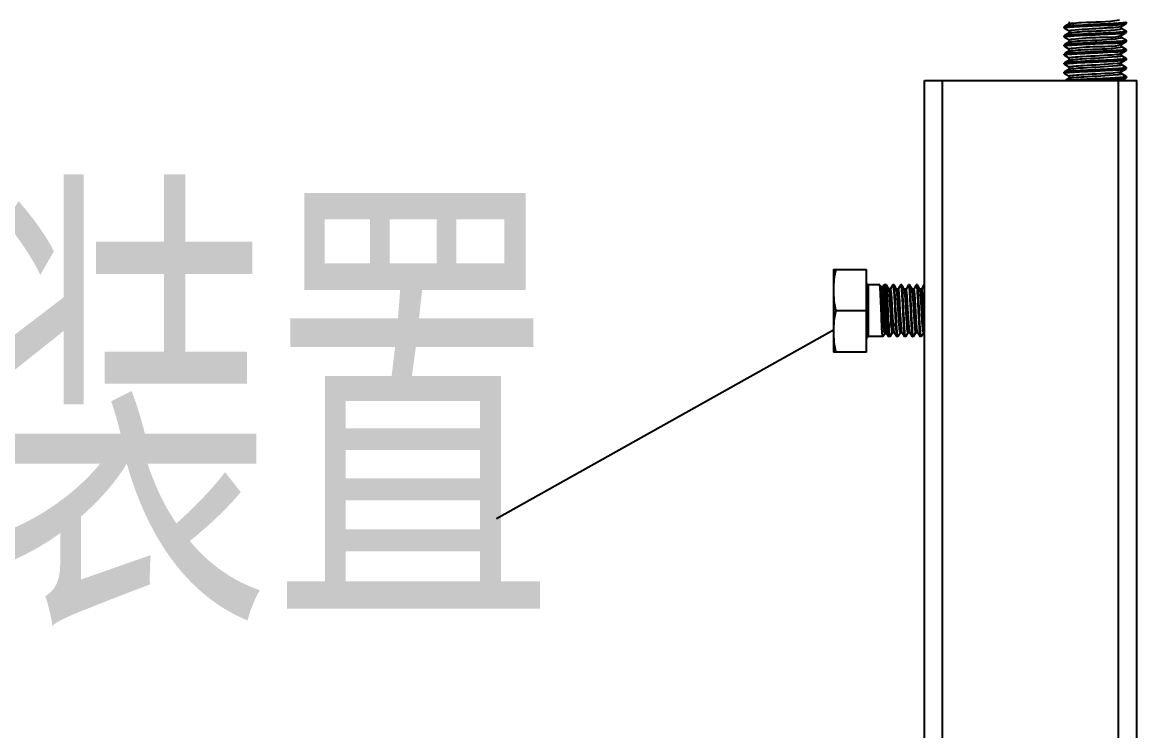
# Model space of a CAD drawing. Extents: x 1247970 to 1725648, y 860327 to 1277876.
# Drawn here: x 1321466 to 1322561, y 1202305 to 1203001 of the extents above; entities that cross this region are included whole.
import ezdxf

# ---------------------------------------------------------------- set-up
doc = ezdxf.new("R2010")
doc.units = 0
doc.header["$LTSCALE"] = 1000
doc.header["$MEASUREMENT"] = 0
doc.layers.get('0').update_dxf_attribs({"color": 254})
for name, color, linetype in [('ANNO-CTXT', 2, 'Continuous'), ('PUB_DIM', 254, 'Continuous'), ('TK', 4, 'Continuous')]:
    doc.layers.add(name, color=color, linetype=linetype)
doc.styles.add('HZ', font='tssdeng.shx', dxfattribs={"width": 0.7, "bigfont": 'hztxt.shx'})
doc.styles.get("Standard").update_dxf_attribs({"font": 'gbenor.shx', "bigfont": 'gbcbig.shx'})
doc.dimstyles.get("Standard").update_dxf_attribs({"dimtxt": 0.18, "dimasz": 0.18, "dimexe": 0.18, "dimexo": 0.0625, "dimgap": 0.09, "dimtad": 0, "dimtih": 1, "dimtoh": 1, "dimdec": 4, "dimzin": 0, "dimdsep": 46, "dimtxsty": 'Standard', "dimcen": 0.09, "dimadec": 0, "dimazin": 0, "dimtfac": 1, "dimtdec": 4, "dimtofl": 0, "dimtmove": 0, "dimatfit": 3, "dimfxl": 0, "dimtolj": 1, "dimtzin": 0, "dimarcsym": 0})

# ---------------------------------------------------------------- blocks, each defined once
blk = doc.blocks.new('A$C7BF01818')
at = {"linetype": 'Continuous'}
for p, q in [((1831.1, 9512.4), (1831.1, 9510.2)), ((1887.4, 9510.7), (1887.4, 9511.8)), ((1826.4, 9507.5), (1826.3, 9507.4)), ((1826.3, 9506.3), (1826.3, 9507.4)), ((1826.4, 9506.1), (1826.3, 9506.3)), ((1826.4, 9506.1), (1831.2, 9503.4)), ((1831.2, 9510.3), (1827.3, 9508)), ((1831.2, 9501.4), (1827.3, 9499.1)), ((1831.1, 9503.5), (1831.1, 9501.2)), ((1882.2, 9507.7), (1882.4, 9507.8)), ((1882.4, 9507.8), (1886.3, 9510.1)), ((1887.3, 9503), (1882.4, 9505.8)), ((1882.4, 9498.9), (1886.3, 9501.1)), ((1882.5, 9505.7), (1882.5, 9507.9)), ((1887, 9501.6), (1887.3, 9501.7)), ((1887.3, 9510.6), (1887.4, 9510.7)), ((1887.3, 9503), (1887.4, 9502.9)), ((1887.3, 9501.7), (1887.4, 9501.8)), ((1887.4, 9501.8), (1887.4, 9502.9)), ((1826.4, 9498.6), (1826.3, 9498.5)), ((1826.3, 9497.3), (1826.3, 9498.5)), ((1826.4, 9497.2), (1826.3, 9497.3)), ((1826.4, 9489.7), (1826.3, 9489.5)), ((1826.3, 9488.4), (1826.3, 9489.5)), ((1826.4, 9497.2), (1831.2, 9494.4)), ((1831.2, 9492.5), (1827.3, 9490.2)), ((1831.1, 9494.6), (1831.1, 9492.3)), ((1882.1, 9498.8), (1882.4, 9498.9)), ((1887.3, 9494.1), (1882.4, 9496.9)), ((1882.4, 9490), (1886.3, 9492.2)), ((1882.5, 9496.8), (1882.5, 9499)), ((1882.5, 9487.9), (1882.5, 9490.1)), ((1887.3, 9494.1), (1887.4, 9494)), ((1887.3, 9492.8), (1887.4, 9492.9)), ((1887.4, 9492.9), (1887.4, 9494)), ((1826.4, 9488.3), (1826.3, 9488.4)), ((1826.4, 9480.8), (1826.3, 9480.6)), ((1826.3, 9479.5), (1826.3, 9480.6)), ((1826.4, 9479.4), (1826.3, 9479.5)), ((1826.4, 9488.3), (1831.2, 9485.5)), ((1826.4, 9479.4), (1831.2, 9476.6)), ((1831.2, 9483.6), (1827.3, 9481.3)), ((1831.1, 9485.7), (1831.1, 9483.4)), ((1887.3, 9485.2), (1882.4, 9488)), ((1882.4, 9481.1), (1886.3, 9483.3)), ((1887.3, 9476.3), (1882.4, 9479.1)), ((1882.5, 9479), (1882.5, 9481.2)), ((1887, 9483.7), (1887.3, 9483.9)), ((1887.3, 9485.2), (1887.4, 9485.1)), ((1887.3, 9483.9), (1887.4, 9484)), ((1887.4, 9484), (1887.4, 9485.1)), ((1826.4, 9471.8), (1826.3, 9471.7)), ((1826.3, 9470.6), (1826.3, 9471.7)), ((1826.4, 9470.5), (1826.3, 9470.6)), ((1826.4, 9470.5), (1831.2, 9467.7)), ((1831.2, 9474.7), (1827.3, 9472.3)), ((1831.1, 9476.8), (1831.1, 9474.5)), ((1831.1, 9467.9), (1831.1, 9465.6)), ((1882.4, 9472.2), (1886.3, 9474.4)), ((1887.3, 9467.4), (1882.4, 9470.2)), ((1882.5, 9470.1), (1882.5, 9472.3)), ((1887.3, 9476.3), (1887.4, 9476.2)), ((1887.3, 9475), (1887.4, 9475)), ((1887.3, 9467.4), (1887.4, 9467.3)), ((1887.4, 9475.1), (1887.4, 9476.2)), ((1887.4, 9475), (1887.4, 9475.1)), ((1887.4, 9466.2), (1887.4, 9467.3)), ((1826.4, 9462.9), (1826.3, 9462.8)), ((1826.3, 9461.7), (1826.3, 9462.8)), ((1826.4, 9461.6), (1826.3, 9461.7)), ((1826.4, 9461.6), (1831.2, 9458.8)), ((1831.2, 9465.7), (1827.3, 9463.4)), ((1831.2, 9456.8), (1827.5, 9454.6)), ((1831.1, 9458.9), (1831.1, 9456.7)), ((1882.2, 9463.2), (1882.4, 9463.3)), ((1882.4, 9463.3), (1886.3, 9465.5)), ((1887.3, 9458.5), (1882.4, 9461.3)), ((1882.4, 9454.4), (1886.3, 9456.6)), ((1882.5, 9461.2), (1882.5, 9463.4)), ((1887.3, 9466.1), (1887.4, 9466.2)), ((1887.3, 9458.5), (1887.4, 9458.4)), ((1887.3, 9457.1), (1887.4, 9457.3)), ((1887.4, 9457.3), (1887.4, 9458.4)), ((1688.9, 7660.4), (1688.9, 9454.6)), ((1688.9, 9454.6), (1897.6, 9454.6)), ((1706.7, 7660.4), (1706.7, 9454.6)), ((1879.7, 7660.4), (1879.7, 9454.6)), ((1897.6, 7660.4), (1897.6, 9454.6)), ((1599.3, 9268.8), (1599.3, 9187.4)), ((1599.3, 9268.8), (1631.8, 9268.8)), ((1631.8, 9187.4), (1631.8, 9268.8)), ((1633.9, 9202.7), (1633.9, 9253.6)), ((1644.9, 9253.6), (1633.9, 9253.6)), ((1644.9, 9253.5), (1644.9, 9253.6)), ((1646, 9251.7), (1644.9, 9253.5)), ((1647.9, 9251.7), (1646, 9251.7)), ((1646.1, 9251.6), (1646, 9251.7)), ((1648.9, 9253.4), (1647.8, 9251.7)), ((1647.8, 9251.7), (1647.8, 9251.7)), ((1648.9, 9253.4), (1649, 9253.6)), ((1651.3, 9253.6), (1649, 9253.6)), ((1651.4, 9253.5), (1651.3, 9253.6)), ((1653.8, 9249.5), (1651.4, 9253.5)), ((1655.5, 9249.6), (1653.7, 9249.6)), ((1657.7, 9253.5), (1655.5, 9249.6)), ((1657.7, 9253.5), (1657.8, 9253.6)), ((1658.9, 9253.6), (1657.8, 9253.6)), ((1659, 9253.5), (1658.9, 9253.6)), ((1661.4, 9249.4), (1659, 9253.5)), ((1663.2, 9249.5), (1661.3, 9249.5)), ((1661.5, 9249.2), (1661.4, 9249.4)), ((1665.5, 9253.5), (1663.1, 9249.5)), ((1665.5, 9253.5), (1665.6, 9253.6)), ((1666.5, 9253.6), (1665.6, 9253.6)), ((1666.6, 9253.5), (1666.5, 9253.6)), ((1669, 9249.4), (1666.6, 9253.5)), ((1670.8, 9249.5), (1669, 9249.5)), ((1673.1, 9253.5), (1670.8, 9249.5)), ((1673.1, 9253.5), (1673.2, 9253.6)), ((1674.2, 9253.6), (1673.2, 9253.6)), ((1674.3, 9253.5), (1674.2, 9253.6)), ((1676.7, 9249.4), (1674.3, 9253.5)), ((1678.5, 9249.5), (1676.6, 9249.5)), ((1680.7, 9253.5), (1678.4, 9249.5)), ((1680.7, 9253.5), (1680.8, 9253.6)), ((1681.8, 9253.6), (1680.8, 9253.6)), ((1681.9, 9253.5), (1681.8, 9253.6)), ((1684.3, 9249.4), (1681.9, 9253.5)), ((1686.1, 9249.5), (1684.2, 9249.5)), ((1688.4, 9253.5), (1686, 9249.5)), ((1688.4, 9253.5), (1688.5, 9253.6)), ((1631.8, 9228.1), (1601.6, 9228.1)), ((1683.8, 9226.7), (1683.7, 9228.1)), ((1656.3, 9215.2), (1654, 9212.7)), ((1658.3, 9215.2), (1656.3, 9215.2)), ((1660.6, 9212.7), (1658.3, 9215.2)), ((1648, 9202.7), (1649.9, 9205.9)), ((1649.8, 9205.9), (1651.7, 9205.9)), ((1651.6, 9206), (1651.5, 9206.2)), ((1651.6, 9206), (1653.5, 9202.8)), ((1655.2, 9202.8), (1657.5, 9206.8)), ((1657.5, 9206.8), (1659.3, 9206.8)), ((1659.2, 9206.9), (1661.6, 9202.8)), ((1662.8, 9202.8), (1665.2, 9206.8)), ((1665.1, 9206.8), (1666.9, 9206.8)), ((1666.9, 9206.9), (1669.3, 9202.8)), ((1670.4, 9202.8), (1672.8, 9206.8)), ((1672.7, 9206.8), (1674.6, 9206.8)), ((1674.5, 9206.9), (1676.9, 9202.8)), ((1678.1, 9202.8), (1680.4, 9206.8)), ((1680.4, 9206.8), (1682.2, 9206.8)), ((1682.2, 9206.9), (1684.6, 9202.8)), ((1685.7, 9202.8), (1688.1, 9206.8)), ((1688, 9206.8), (1688.9, 9206.8)), ((1647.9, 9202.7), (1633.9, 9202.7)), ((1648, 9202.7), (1647.9, 9202.7)), ((1653.5, 9202.8), (1653.6, 9202.7)), ((1655.1, 9202.7), (1653.6, 9202.7)), ((1655.2, 9202.8), (1655.1, 9202.7)), ((1662.7, 9202.7), (1661.7, 9202.7)), ((1662.8, 9202.8), (1662.7, 9202.7)), ((1669.3, 9202.8), (1669.4, 9202.7)), ((1670.3, 9202.7), (1669.4, 9202.7)), ((1670.4, 9202.8), (1670.3, 9202.7)), ((1676.9, 9202.8), (1677, 9202.7)), ((1678, 9202.7), (1677, 9202.7)), ((1678.1, 9202.8), (1678, 9202.7)), ((1684.6, 9202.8), (1684.7, 9202.7)), ((1685.6, 9202.7), (1684.7, 9202.7)), ((1685.7, 9202.8), (1685.6, 9202.7)), ((1631.8, 9187.4), (1599.3, 9187.4))]:
    blk.add_line(p, q, dxfattribs=at)
for centre, radius, start, end in [((1872.2, 9631.1), 120.5, 274.8257, 275.0811), ((1873.8, 9613.8), 103.2, 275.0829, 275.2788), ((1839.8, 9405.2), 102.3, 95.0864, 95.3023), ((1841.4, 9387.3), 120.2, 94.8294, 95.0851), ((1871.9, 9625.5), 123.9, 274.7946, 275.0221), ((1839.9, 9396.1), 102.4, 95.0857, 95.2983), ((1839.8, 9387.7), 102, 95.0879, 95.3108), ((1841.4, 9378.3), 120.3, 94.829, 95.0843), ((1841.4, 9369.6), 120.1, 94.8303, 95.0867), ((1872.3, 9612.7), 119.9, 274.832, 275.089), ((1873.9, 9594.5), 101.6, 275.0902, 275.3176), ((1839.9, 9378.1), 102.7, 95.0847, 95.2924), ((1841.4, 9360.5), 120.3, 94.8283, 95.0832), ((1872.2, 9604.9), 121.1, 274.8209, 275.0709), ((1840, 9368.2), 103.6, 95.0802, 95.267), ((1841.5, 9351.3), 120.6, 94.8253, 95.0783), ((1872.3, 9594.2), 119.2, 274.838, 275.104), ((1874.2, 9573.6), 98.6, 275.1035, 275.4036), ((1841.5, 9341.8), 121.1, 94.8201, 95.0695), ((1872.2, 9577.5), 120.4, 274.8345, 275.0724), ((1633.9, 9255.6), 2.04, 180, 270), ((1633.9, 9200.6), 2.04, 90, 180)]:
    blk.add_arc(centre, radius, start, end, dxfattribs=at)
for points, knots in [([(1833.4, 9510.8), (1836.7, 9511.2), (1852.5, 9512.3), (1868.4, 9512.2), (1880.8, 9514.1)], [0, 0, 0, 0, 0.206727, 1, 1, 1, 1]), ([(1882.4, 9511), (1880.7, 9510.9), (1872.2, 9510.3), (1863.7, 9509.9), (1856.8, 9509.6)], [0, 0, 0, 0, 0.191492, 1, 1, 1, 1]), ([(1886.9, 9511.6), (1886.4, 9511.4), (1885.2, 9511.3), (1884, 9511.1), (1883.2, 9511.1)], [0, 0, 0, 0, 0.385373, 1, 1, 1, 1]), ([(1887.4, 9511.8), (1887.4, 9511.8), (1887.2, 9511.6), (1887, 9511.6), (1886.9, 9511.6)], [0, 0, 0, 0, 0.311644, 1, 1, 1, 1]), ([(1826.3, 9506.3), (1826.3, 9506.3), (1826.5, 9506.4), (1826.6, 9506.5), (1826.8, 9506.5)], [0, 0, 0, 0, 0.314679, 1, 1, 1, 1]), ([(1826.8, 9507.6), (1826.7, 9507.6), (1826.6, 9507.6), (1826.4, 9507.5), (1826.4, 9507.5)], [0, 0, 0, 0, 0.581722, 1, 1, 1, 1]), ([(1856.8, 9509.6), (1850.3, 9509.3), (1840.3, 9508.5), (1830.1, 9508.5), (1826.8, 9507.6)], [0, 0, 0, 0, 0.651799, 1, 1, 1, 1]), ([(1826.8, 9506.5), (1827.2, 9506.6), (1828.4, 9506.8), (1829.6, 9506.9), (1830.4, 9507)], [0, 0, 0, 0, 0.382697, 1, 1, 1, 1]), ([(1856.8, 9500.7), (1850.3, 9500.4), (1840.3, 9499.6), (1830.1, 9499.6), (1826.8, 9498.7)], [0, 0, 0, 0, 0.651831, 1, 1, 1, 1]), ([(1831.1, 9503.5), (1831.1, 9503.5), (1831.1, 9503.5), (1831.2, 9503.6), (1831.2, 9503.6)], [0, 0, 0, 0, 0.432281, 1, 1, 1, 1]), ([(1831.2, 9510.3), (1831.5, 9510.4), (1832.2, 9510.6), (1833, 9510.7), (1833.4, 9510.8)], [0, 0, 0, 0, 0.35267, 1, 1, 1, 1]), ([(1831.2, 9503.6), (1831.4, 9503.8), (1832.4, 9503.9), (1833.2, 9504.1), (1833.8, 9504.1)], [0, 0, 0, 0, 0.328815, 1, 1, 1, 1]), ([(1831.2, 9501.4), (1831.5, 9501.5), (1832.4, 9501.7), (1833.2, 9501.8), (1833.8, 9501.9)], [0, 0, 0, 0, 0.347063, 1, 1, 1, 1]), ([(1831.3, 9507.1), (1832.9, 9507.2), (1841.4, 9507.8), (1850, 9508.2), (1856.8, 9508.5)], [0, 0, 0, 0, 0.19146, 1, 1, 1, 1]), ([(1833.8, 9504.1), (1842.7, 9505.2), (1856.5, 9505.4), (1872.5, 9506.9), (1879.8, 9506.9), (1882.2, 9507.7)], [0, 0, 0, 0, 0.553191, 0.847166, 1, 1, 1, 1]), ([(1833.8, 9501.9), (1837.2, 9502.3), (1852.9, 9503.4), (1868.9, 9503.2), (1881.1, 9505.2)], [0, 0, 0, 0, 0.214922, 1, 1, 1, 1]), ([(1856.8, 9508.5), (1860.2, 9508.6), (1870.1, 9509.2), (1880.2, 9509), (1886.6, 9510.4)], [0, 0, 0, 0, 0.338588, 1, 1, 1, 1]), ([(1882.3, 9502.1), (1880.7, 9501.9), (1872.2, 9501.4), (1863.7, 9501), (1856.8, 9500.7)], [0, 0, 0, 0, 0.192087, 1, 1, 1, 1]), ([(1856.8, 9499.6), (1863.4, 9499.9), (1873.4, 9500.7), (1883.6, 9500.6), (1887, 9501.6)], [0, 0, 0, 0, 0.65395, 1, 1, 1, 1]), ([(1881.1, 9505.2), (1881.5, 9505.3), (1881.9, 9505.4), (1882.5, 9505.6), (1882.5, 9505.7)], [0, 0, 0, 0, 0.717601, 1, 1, 1, 1]), ([(1886.6, 9502.6), (1886.1, 9502.5), (1884.8, 9502.3), (1883.5, 9502.2), (1882.8, 9502.1)], [0, 0, 0, 0, 0.400531, 1, 1, 1, 1]), ([(1886.6, 9510.4), (1886.8, 9510.4), (1887, 9510.5), (1887.2, 9510.5), (1887.3, 9510.6)], [0, 0, 0, 0, 0.605943, 1, 1, 1, 1]), ([(1887.4, 9502.9), (1887.4, 9502.8), (1887, 9502.7), (1886.8, 9502.6), (1886.6, 9502.6)], [0, 0, 0, 0, 0.2958, 1, 1, 1, 1]), ([(1826.3, 9497.3), (1826.3, 9497.4), (1826.5, 9497.5), (1826.6, 9497.6), (1826.8, 9497.6)], [0, 0, 0, 0, 0.314603, 1, 1, 1, 1]), ([(1826.8, 9498.7), (1826.7, 9498.7), (1826.6, 9498.6), (1826.4, 9498.6), (1826.4, 9498.6)], [0, 0, 0, 0, 0.581634, 1, 1, 1, 1]), ([(1826.8, 9489.8), (1826.7, 9489.8), (1826.6, 9489.7), (1826.4, 9489.7), (1826.4, 9489.7)], [0, 0, 0, 0, 0.581886, 1, 1, 1, 1]), ([(1826.8, 9497.6), (1827.2, 9497.7), (1828.4, 9497.9), (1829.6, 9498), (1830.4, 9498.1)], [0, 0, 0, 0, 0.38284, 1, 1, 1, 1]), ([(1856.8, 9491.8), (1850.3, 9491.5), (1840.3, 9490.7), (1830.1, 9490.7), (1826.8, 9489.8)], [0, 0, 0, 0, 0.651714, 1, 1, 1, 1]), ([(1826.8, 9488.7), (1827.2, 9488.8), (1828.4, 9489), (1829.6, 9489.1), (1830.4, 9489.2)], [0, 0, 0, 0, 0.382512, 1, 1, 1, 1]), ([(1831.1, 9494.6), (1831.1, 9494.6), (1831.2, 9494.7), (1831.2, 9494.7), (1831.3, 9494.7)], [0, 0, 0, 0, 0.389869, 1, 1, 1, 1]), ([(1831.2, 9492.5), (1831.5, 9492.6), (1832.6, 9492.8), (1833.5, 9493), (1834.2, 9493)], [0, 0, 0, 0, 0.342116, 1, 1, 1, 1]), ([(1831.3, 9498.2), (1832.9, 9498.3), (1841.4, 9498.9), (1850, 9499.3), (1856.8, 9499.6)], [0, 0, 0, 0, 0.19147, 1, 1, 1, 1]), ([(1831.3, 9494.7), (1831.6, 9494.9), (1832.6, 9495.1), (1833.6, 9495.2), (1834.2, 9495.3)], [0, 0, 0, 0, 0.347604, 1, 1, 1, 1]), ([(1831.3, 9489.3), (1832.9, 9489.4), (1841.4, 9490), (1850, 9490.3), (1856.8, 9490.7)], [0, 0, 0, 0, 0.191442, 1, 1, 1, 1]), ([(1834.2, 9495.3), (1843, 9496.3), (1858.9, 9497.5), (1875.3, 9496.7), (1882.1, 9498.8)], [0, 0, 0, 0, 0.555686, 1, 1, 1, 1]), ([(1834.2, 9493), (1837.7, 9493.4), (1853.4, 9494.6), (1869.3, 9494.1), (1881.4, 9496.4)], [0, 0, 0, 0, 0.223152, 1, 1, 1, 1]), ([(1834.6, 9486.4), (1843.4, 9487.4), (1859.1, 9488.5), (1875.3, 9487.9), (1882, 9489.8)], [0, 0, 0, 0, 0.557186, 1, 1, 1, 1]), ([(1882.4, 9493.2), (1880.8, 9493), (1872.2, 9492.5), (1863.7, 9492.1), (1856.8, 9491.8)], [0, 0, 0, 0, 0.191414, 1, 1, 1, 1]), ([(1856.8, 9490.7), (1860.3, 9490.8), (1870.3, 9491.5), (1880.5, 9491), (1886.8, 9492.6)], [0, 0, 0, 0, 0.344624, 1, 1, 1, 1]), ([(1881.4, 9496.4), (1881.7, 9496.4), (1882, 9496.5), (1882.5, 9496.7), (1882.5, 9496.8)], [0, 0, 0, 0, 0.711867, 1, 1, 1, 1]), ([(1882, 9489.8), (1882.1, 9489.9), (1882.2, 9489.9), (1882.4, 9490), (1882.4, 9490)], [0, 0, 0, 0, 0.574903, 1, 1, 1, 1]), ([(1887, 9493.8), (1886.5, 9493.6), (1885.3, 9493.5), (1884.1, 9493.3), (1883.3, 9493.3)], [0, 0, 0, 0, 0.378933, 1, 1, 1, 1]), ([(1886.8, 9492.6), (1886.9, 9492.6), (1887.1, 9492.7), (1887.2, 9492.7), (1887.3, 9492.8)], [0, 0, 0, 0, 0.58803, 1, 1, 1, 1]), ([(1887.4, 9494), (1887.4, 9493.9), (1887.2, 9493.8), (1887.1, 9493.8), (1887, 9493.8)], [0, 0, 0, 0, 0.31799, 1, 1, 1, 1]), ([(1826.3, 9488.4), (1826.3, 9488.5), (1826.5, 9488.6), (1826.6, 9488.7), (1826.8, 9488.7)], [0, 0, 0, 0, 0.315029, 1, 1, 1, 1]), ([(1826.3, 9479.5), (1826.3, 9479.6), (1826.5, 9479.7), (1826.6, 9479.7), (1826.8, 9479.8)], [0, 0, 0, 0, 0.314135, 1, 1, 1, 1]), ([(1826.8, 9480.9), (1826.7, 9480.9), (1826.6, 9480.8), (1826.4, 9480.8), (1826.4, 9480.8)], [0, 0, 0, 0, 0.581235, 1, 1, 1, 1]), ([(1856.8, 9482.9), (1850.3, 9482.6), (1840.3, 9481.8), (1830.1, 9481.8), (1826.8, 9480.9)], [0, 0, 0, 0, 0.652012, 1, 1, 1, 1]), ([(1826.8, 9479.8), (1827.2, 9479.9), (1828.4, 9480.1), (1829.7, 9480.2), (1830.4, 9480.3)], [0, 0, 0, 0, 0.383098, 1, 1, 1, 1]), ([(1831.1, 9485.7), (1831.1, 9486), (1832.9, 9486.1), (1833.8, 9486.3), (1834.6, 9486.4)], [0, 0, 0, 0, 0.268169, 1, 1, 1, 1]), ([(1831.2, 9483.6), (1831.6, 9483.8), (1832.8, 9483.9), (1833.9, 9484.1), (1834.6, 9484.2)], [0, 0, 0, 0, 0.337737, 1, 1, 1, 1]), ([(1831.3, 9480.4), (1832.9, 9480.5), (1841.4, 9481.1), (1850, 9481.4), (1856.8, 9481.8)], [0, 0, 0, 0, 0.191482, 1, 1, 1, 1]), ([(1834.6, 9484.2), (1838.2, 9484.6), (1853.9, 9485.7), (1869.8, 9485.1), (1881.6, 9487.5)], [0, 0, 0, 0, 0.231437, 1, 1, 1, 1]), ([(1835.1, 9477.6), (1838.1, 9477.9), (1852.3, 9478.8), (1866.5, 9479.3), (1877.7, 9480.3)], [0, 0, 0, 0, 0.210879, 1, 1, 1, 1]), ([(1835.1, 9475.3), (1838.1, 9475.6), (1852.3, 9476.6), (1866.5, 9477), (1877.7, 9478.1)], [0, 0, 0, 0, 0.210879, 1, 1, 1, 1]), ([(1882.4, 9484.3), (1880.7, 9484.1), (1872.2, 9483.6), (1863.7, 9483.2), (1856.8, 9482.9)], [0, 0, 0, 0, 0.191614, 1, 1, 1, 1]), ([(1856.8, 9481.8), (1863.4, 9482.1), (1873.4, 9482.9), (1883.6, 9482.8), (1887, 9483.7)], [0, 0, 0, 0, 0.653927, 1, 1, 1, 1]), ([(1877.7, 9480.3), (1878.7, 9480.4), (1880.3, 9480.7), (1882, 9480.8), (1882.4, 9481.1)], [0, 0, 0, 0, 0.671541, 1, 1, 1, 1]), ([(1877.7, 9478.1), (1878.9, 9478.2), (1880, 9478.6), (1882.5, 9478.5), (1882.5, 9479)], [0, 0, 0, 0, 0.733837, 1, 1, 1, 1]), ([(1881.6, 9487.5), (1881.8, 9487.6), (1882.1, 9487.6), (1882.5, 9487.8), (1882.5, 9487.9)], [0, 0, 0, 0, 0.704776, 1, 1, 1, 1]), ([(1886.8, 9484.8), (1886.3, 9484.7), (1885, 9484.5), (1883.7, 9484.4), (1882.9, 9484.3)], [0, 0, 0, 0, 0.384738, 1, 1, 1, 1]), ([(1887.4, 9485.1), (1887.4, 9485), (1887.2, 9484.9), (1887, 9484.9), (1886.8, 9484.8)], [0, 0, 0, 0, 0.309473, 1, 1, 1, 1]), ([(1826.3, 9470.6), (1826.3, 9470.7), (1826.5, 9470.8), (1826.7, 9470.8), (1826.8, 9470.9)], [0, 0, 0, 0, 0.312622, 1, 1, 1, 1]), ([(1826.8, 9472), (1826.7, 9472), (1826.6, 9471.9), (1826.4, 9471.9), (1826.4, 9471.8)], [0, 0, 0, 0, 0.582314, 1, 1, 1, 1]), ([(1856.8, 9474), (1850.3, 9473.7), (1840.3, 9472.9), (1830.2, 9472.9), (1826.8, 9472)], [0, 0, 0, 0, 0.651522, 1, 1, 1, 1]), ([(1826.8, 9470.9), (1827.2, 9471), (1828.5, 9471.2), (1829.7, 9471.3), (1830.4, 9471.4)], [0, 0, 0, 0, 0.384223, 1, 1, 1, 1]), ([(1831.1, 9476.8), (1831.1, 9477.1), (1833.2, 9477.2), (1834.1, 9477.5), (1835.1, 9477.6)], [0, 0, 0, 0, 0.267194, 1, 1, 1, 1]), ([(1831.1, 9467.9), (1831.1, 9468.3), (1833.4, 9468.2), (1834.5, 9468.6), (1835.6, 9468.7)], [0, 0, 0, 0, 0.26653, 1, 1, 1, 1]), ([(1831.2, 9474.7), (1831.6, 9474.9), (1833, 9475), (1834.2, 9475.2), (1835.1, 9475.3)], [0, 0, 0, 0, 0.333885, 1, 1, 1, 1]), ([(1831.3, 9471.4), (1832.9, 9471.6), (1841.4, 9472.2), (1850, 9472.5), (1856.8, 9472.8)], [0, 0, 0, 0, 0.191537, 1, 1, 1, 1]), ([(1835.6, 9468.7), (1838.7, 9469), (1852.8, 9470), (1867.1, 9470.4), (1878.2, 9471.5)], [0, 0, 0, 0, 0.217496, 1, 1, 1, 1]), ([(1835.6, 9466.5), (1838.7, 9466.8), (1852.8, 9467.7), (1867.1, 9468.1), (1878.2, 9469.2)], [0, 0, 0, 0, 0.217496, 1, 1, 1, 1]), ([(1882.4, 9475.4), (1880.8, 9475.2), (1872.3, 9474.6), (1863.7, 9474.3), (1856.8, 9474)], [0, 0, 0, 0, 0.191236, 1, 1, 1, 1]), ([(1856.8, 9472.8), (1859.2, 9473), (1867.3, 9473.3), (1875.4, 9473.7), (1881.1, 9474.2)], [0, 0, 0, 0, 0.286344, 1, 1, 1, 1]), ([(1878.2, 9471.5), (1879, 9471.5), (1880.2, 9471.7), (1881.5, 9471.9), (1882, 9472)], [0, 0, 0, 0, 0.613866, 1, 1, 1, 1]), ([(1878.2, 9469.2), (1879, 9469.3), (1880.2, 9469.5), (1881.5, 9469.6), (1882, 9469.8)], [0, 0, 0, 0, 0.613866, 1, 1, 1, 1]), ([(1881.1, 9474.2), (1882, 9474.2), (1883.5, 9474.3), (1885, 9474.5), (1885.6, 9474.6)], [0, 0, 0, 0, 0.56979, 1, 1, 1, 1]), ([(1882, 9472), (1882.1, 9472), (1882.2, 9472.1), (1882.4, 9472.1), (1882.4, 9472.2)], [0, 0, 0, 0, 0.577323, 1, 1, 1, 1]), ([(1882, 9469.8), (1882.2, 9469.8), (1882.3, 9469.9), (1882.5, 9470), (1882.5, 9470.1)], [0, 0, 0, 0, 0.682316, 1, 1, 1, 1]), ([(1887, 9475.9), (1886.5, 9475.8), (1885.4, 9475.7), (1884.2, 9475.5), (1883.5, 9475.5)], [0, 0, 0, 0, 0.380696, 1, 1, 1, 1]), ([(1885.6, 9474.6), (1886, 9474.6), (1886.5, 9474.7), (1887.1, 9474.9), (1887.3, 9475)], [0, 0, 0, 0, 0.644522, 1, 1, 1, 1]), ([(1887.4, 9467.3), (1887.4, 9467.1), (1886.5, 9467), (1886, 9466.9), (1885.6, 9466.8)], [0, 0, 0, 0, 0.273911, 1, 1, 1, 1]), ([(1887.4, 9476.2), (1887.4, 9476.1), (1887.2, 9476), (1887.1, 9476), (1887, 9475.9)], [0, 0, 0, 0, 0.318539, 1, 1, 1, 1]), ([(1826.3, 9461.7), (1826.3, 9461.8), (1826.5, 9461.9), (1826.7, 9461.9), (1826.8, 9462)], [0, 0, 0, 0, 0.30883, 1, 1, 1, 1]), ([(1826.8, 9463.1), (1826.7, 9463.1), (1826.6, 9463), (1826.4, 9463), (1826.4, 9462.9)], [0, 0, 0, 0, 0.584164, 1, 1, 1, 1]), ([(1856.8, 9465), (1850.3, 9464.7), (1840.4, 9464), (1830.2, 9464), (1826.8, 9463.1)], [0, 0, 0, 0, 0.650679, 1, 1, 1, 1]), ([(1826.8, 9462), (1827.3, 9462.1), (1828.7, 9462.3), (1830, 9462.4), (1830.8, 9462.5)], [0, 0, 0, 0, 0.385366, 1, 1, 1, 1]), ([(1856.8, 9456.1), (1854.2, 9456), (1845.3, 9455.6), (1836.5, 9455.2), (1830.3, 9454.6)], [0, 0, 0, 0, 0.299418, 1, 1, 1, 1]), ([(1831.1, 9458.9), (1831.1, 9459.4), (1833.7, 9459.3), (1834.8, 9459.7), (1836.1, 9459.8)], [0, 0, 0, 0, 0.266125, 1, 1, 1, 1]), ([(1831.2, 9465.7), (1831.7, 9466), (1833.2, 9466.2), (1834.6, 9466.4), (1835.6, 9466.5)], [0, 0, 0, 0, 0.330518, 1, 1, 1, 1]), ([(1831.2, 9456.8), (1831.3, 9456.9), (1831.5, 9457), (1831.7, 9457), (1831.9, 9457)], [0, 0, 0, 0, 0.403649, 1, 1, 1, 1]), ([(1831.3, 9462.5), (1833, 9462.7), (1841.5, 9463.3), (1850, 9463.6), (1856.8, 9463.9)], [0, 0, 0, 0, 0.191635, 1, 1, 1, 1]), ([(1831.9, 9457), (1832.4, 9457.2), (1833.8, 9457.4), (1835.2, 9457.5), (1836.1, 9457.6)], [0, 0, 0, 0, 0.396903, 1, 1, 1, 1]), ([(1836.1, 9459.8), (1839.2, 9460.1), (1853.4, 9461.1), (1867.7, 9461.5), (1878.6, 9462.6)], [0, 0, 0, 0, 0.224116, 1, 1, 1, 1]), ([(1836.1, 9457.6), (1839.2, 9457.9), (1853.4, 9458.8), (1867.7, 9459.2), (1878.6, 9460.4)], [0, 0, 0, 0, 0.224116, 1, 1, 1, 1]), ([(1881.1, 9466.4), (1879.5, 9466.2), (1871.4, 9465.7), (1863.3, 9465.4), (1856.8, 9465)], [0, 0, 0, 0, 0.200079, 1, 1, 1, 1]), ([(1856.8, 9463.9), (1863.4, 9464.2), (1873.3, 9465), (1883.5, 9465), (1886.9, 9465.9)], [0, 0, 0, 0, 0.651841, 1, 1, 1, 1]), ([(1876.3, 9456), (1877.6, 9456.1), (1881.1, 9456.4), (1884.6, 9456.4), (1886.8, 9457)], [0, 0, 0, 0, 0.355214, 1, 1, 1, 1]), ([(1878.6, 9462.6), (1879.4, 9462.7), (1880.6, 9462.8), (1881.8, 9463), (1882.2, 9463.2)], [0, 0, 0, 0, 0.625291, 1, 1, 1, 1]), ([(1878.6, 9460.4), (1879.4, 9460.4), (1880.6, 9460.6), (1881.8, 9460.8), (1882.2, 9460.9)], [0, 0, 0, 0, 0.625291, 1, 1, 1, 1]), ([(1885.6, 9466.8), (1885, 9466.7), (1883.5, 9466.5), (1882, 9466.4), (1881.1, 9466.4)], [0, 0, 0, 0, 0.43021, 1, 1, 1, 1]), ([(1882.2, 9460.9), (1882.3, 9461), (1882.4, 9461), (1882.5, 9461.1), (1882.5, 9461.2)], [0, 0, 0, 0, 0.664344, 1, 1, 1, 1]), ([(1886.9, 9458.1), (1886.4, 9458), (1885.1, 9457.8), (1883.7, 9457.7), (1882.9, 9457.6)], [0, 0, 0, 0, 0.378538, 1, 1, 1, 1]), ([(1886.8, 9457), (1886.9, 9457), (1887.1, 9457.1), (1887.2, 9457.1), (1887.3, 9457.1)], [0, 0, 0, 0, 0.589321, 1, 1, 1, 1]), ([(1886.9, 9465.9), (1887, 9465.9), (1887.1, 9466), (1887.2, 9466), (1887.3, 9466.1)], [0, 0, 0, 0, 0.580691, 1, 1, 1, 1]), ([(1887.4, 9458.4), (1887.4, 9458.3), (1887.2, 9458.2), (1887, 9458.2), (1886.9, 9458.1)], [0, 0, 0, 0, 0.314106, 1, 1, 1, 1]), ([(1646.4, 9228.1), (1646.2, 9231.3), (1646.1, 9235.8), (1645.8, 9241.6), (1645.7, 9245.4), (1645.5, 9248.5), (1645.3, 9250.9), (1645.1, 9252.5), (1645.1, 9253.3), (1644.9, 9253.5)], [0, 0, 0, 0, 0.368633, 0.536564, 0.685479, 0.810116, 0.906076, 0.970027, 1, 1, 1, 1]), ([(1649.8, 9205.9), (1649.6, 9205.9), (1649.5, 9206.8), (1649.3, 9207.8), (1649.1, 9209.9), (1648.8, 9212.6), (1648.6, 9215.9), (1648.3, 9221.1), (1647.9, 9228.1), (1647.5, 9236.2), (1647.1, 9242.5), (1646.8, 9246.7), (1646.6, 9249), (1646.4, 9250.5), (1646.2, 9251.3), (1646.1, 9251.6)], [0, 0, 0, 0, 0.010632, 0.038548, 0.083344, 0.143402, 0.216473, 0.299825, 0.484755, 0.671365, 0.833134, 0.89745, 0.947659, 0.982139, 1, 1, 1, 1]), ([(1651.5, 9206.2), (1651.2, 9207.2), (1651, 9210.1), (1650.5, 9215.5), (1650.1, 9222.8), (1649.7, 9230.8), (1649.3, 9237.5), (1649, 9242.5), (1648.8, 9245.6), (1648.6, 9248), (1648.4, 9250), (1648.2, 9250.9), (1648, 9251.7), (1647.9, 9251.7)], [0, 0, 0, 0, 0.065408, 0.190361, 0.357201, 0.542527, 0.720806, 0.799637, 0.867993, 0.923636, 0.9648, 0.990293, 1, 1, 1, 1]), ([(1649, 9253.6), (1649.2, 9253.6), (1649.4, 9252.7), (1649.7, 9251.4), (1650, 9249), (1650.2, 9245.9), (1650.5, 9242.1), (1650.9, 9236.1), (1651.2, 9231.4), (1651.4, 9228.1)], [0, 0, 0, 0, 0.022355, 0.080024, 0.172485, 0.296483, 0.44736, 0.619385, 1, 1, 1, 1]), ([(1653.2, 9228.1), (1653, 9231.2), (1652.8, 9237), (1652.4, 9243.8), (1652.1, 9248.3), (1651.9, 9250.8), (1651.7, 9252.4), (1651.6, 9253.3), (1651.4, 9253.5)], [0, 0, 0, 0, 0.365083, 0.679985, 0.804668, 0.901509, 0.96725, 1, 1, 1, 1]), ([(1656.3, 9215.2), (1656.1, 9218.7), (1655.8, 9224.1), (1655.4, 9231.2), (1655.1, 9236.6), (1654.7, 9241.3), (1654.5, 9245.1), (1654.1, 9247.7), (1654, 9249.1), (1653.8, 9249.5)], [0, 0, 0, 0, 0.30357, 0.468686, 0.627393, 0.768607, 0.882516, 0.961311, 1, 1, 1, 1]), ([(1658.3, 9215.2), (1658, 9218.9), (1657.7, 9224.5), (1657.2, 9232), (1656.9, 9237.5), (1656.6, 9242.2), (1656.3, 9245.6), (1656.1, 9247.6), (1655.9, 9248.7), (1655.8, 9249.2), (1655.6, 9249.6), (1655.5, 9249.6)], [0, 0, 0, 0, 0.31732, 0.489066, 0.652115, 0.79402, 0.904015, 0.944369, 0.973938, 0.992315, 1, 1, 1, 1]), ([(1657.8, 9253.6), (1657.9, 9253.6), (1658, 9253.4), (1658.2, 9252.8), (1658.4, 9251.3), (1658.6, 9249), (1658.9, 9245.9), (1659.1, 9242.1), (1659.4, 9236.1), (1659.7, 9231.4), (1659.8, 9228.1)], [0, 0, 0, 0, 0.006881, 0.022018, 0.079439, 0.171833, 0.295861, 0.446838, 0.619012, 1, 1, 1, 1]), ([(1660.8, 9228.1), (1660.6, 9231.2), (1660.4, 9237), (1660, 9243.8), (1659.7, 9248.3), (1659.5, 9250.7), (1659.3, 9252.4), (1659.1, 9253.2), (1659, 9253.5)], [0, 0, 0, 0, 0.364021, 0.678335, 0.803033, 0.900139, 0.966414, 1, 1, 1, 1]), ([(1665.1, 9206.8), (1665, 9206.8), (1664.8, 9207.5), (1664.6, 9208.4), (1664.4, 9210.3), (1664.2, 9212.6), (1663.9, 9215.6), (1663.6, 9220.2), (1663.3, 9226.6), (1662.8, 9234.1), (1662.5, 9240.8), (1662, 9245.7), (1661.8, 9248.4), (1661.5, 9249.2)], [0, 0, 0, 0, 0.01019, 0.036503, 0.078792, 0.135721, 0.205361, 0.285321, 0.464887, 0.649785, 0.814635, 0.936857, 1, 1, 1, 1]), ([(1666.9, 9206.9), (1666.7, 9207.1), (1666.6, 9207.9), (1666.4, 9209.4), (1666.2, 9211.6), (1665.8, 9215.6), (1665.5, 9221.5), (1665, 9229.1), (1664.7, 9235.6), (1664.4, 9240.4), (1664.1, 9243.4), (1663.9, 9245.8), (1663.7, 9247.8), (1663.5, 9248.7), (1663.3, 9249.5), (1663.2, 9249.5)], [0, 0, 0, 0, 0.018982, 0.054819, 0.106484, 0.172189, 0.335941, 0.522819, 0.7062, 0.788292, 0.859969, 0.918672, 0.962335, 0.989515, 1, 1, 1, 1]), ([(1665.6, 9253.6), (1665.6, 9253.6), (1665.7, 9253.4), (1665.9, 9252.8), (1666.1, 9251.3), (1666.3, 9249), (1666.5, 9245.9), (1666.8, 9242.1), (1667.1, 9236.1), (1667.3, 9231.4), (1667.5, 9228.1)], [0, 0, 0, 0, 0.006687, 0.02175, 0.079122, 0.171525, 0.295595, 0.446628, 0.618864, 1, 1, 1, 1]), ([(1668.4, 9228.1), (1668.3, 9231.2), (1668, 9237), (1667.6, 9243.8), (1667.3, 9248.3), (1667.1, 9250.7), (1666.9, 9252.4), (1666.8, 9253.2), (1666.6, 9253.5)], [0, 0, 0, 0, 0.364026, 0.67834, 0.803037, 0.900142, 0.966415, 1, 1, 1, 1]), ([(1672.7, 9206.8), (1672.6, 9206.8), (1672.4, 9207.5), (1672.2, 9208.5), (1672, 9210.4), (1671.8, 9212.9), (1671.6, 9215.9), (1671.2, 9220.7), (1670.9, 9227.1), (1670.4, 9234.7), (1670.1, 9240.7), (1669.7, 9244.7), (1669.5, 9246.8), (1669.3, 9248.3), (1669.2, 9249.1), (1669, 9249.4)], [0, 0, 0, 0, 0.010487, 0.037673, 0.081345, 0.140061, 0.211752, 0.293859, 0.477266, 0.664158, 0.827902, 0.893593, 0.945238, 0.981049, 1, 1, 1, 1]), ([(1674.5, 9206.9), (1674.4, 9207.1), (1674.2, 9207.9), (1674, 9209.4), (1673.8, 9211.6), (1673.5, 9215.6), (1673.1, 9221.5), (1672.7, 9229.1), (1672.3, 9235.6), (1672, 9240.4), (1671.8, 9243.4), (1671.5, 9245.8), (1671.3, 9247.8), (1671.1, 9248.7), (1671, 9249.5), (1670.8, 9249.5)], [0, 0, 0, 0, 0.018981, 0.054819, 0.106484, 0.172189, 0.335941, 0.522819, 0.7062, 0.788292, 0.859969, 0.918672, 0.962335, 0.989515, 1, 1, 1, 1]), ([(1673.2, 9253.6), (1673.3, 9253.6), (1673.4, 9253.4), (1673.5, 9252.8), (1673.7, 9251.3), (1673.9, 9249), (1674.2, 9245.9), (1674.4, 9242.1), (1674.7, 9236.1), (1675, 9231.4), (1675.1, 9228.1)], [0, 0, 0, 0, 0.006687, 0.021749, 0.07912, 0.171521, 0.29559, 0.446621, 0.618858, 1, 1, 1, 1]), ([(1676.1, 9228.1), (1675.9, 9231.2), (1675.6, 9237), (1675.3, 9243.8), (1675, 9248.3), (1674.8, 9250.7), (1674.5, 9252.4), (1674.4, 9253.2), (1674.3, 9253.5)], [0, 0, 0, 0, 0.364029, 0.678344, 0.803039, 0.900142, 0.966415, 1, 1, 1, 1]), ([(1680.4, 9206.8), (1680.2, 9206.8), (1680.1, 9207.5), (1679.9, 9208.5), (1679.6, 9210.4), (1679.4, 9212.9), (1679.2, 9215.9), (1678.9, 9220.7), (1678.5, 9227.1), (1678.1, 9234.7), (1677.7, 9240.7), (1677.4, 9244.7), (1677.2, 9246.8), (1676.9, 9248.3), (1676.8, 9249.1), (1676.7, 9249.4)], [0, 0, 0, 0, 0.010487, 0.037673, 0.081346, 0.140061, 0.211752, 0.293859, 0.477266, 0.664158, 0.827902, 0.893593, 0.945238, 0.981049, 1, 1, 1, 1]), ([(1682.2, 9206.9), (1682, 9207.1), (1681.9, 9207.9), (1681.6, 9209.4), (1681.4, 9211.6), (1681.1, 9215.6), (1680.7, 9221.5), (1680.3, 9229.1), (1679.9, 9235.6), (1679.6, 9240.4), (1679.4, 9243.4), (1679.2, 9245.8), (1679, 9247.8), (1678.8, 9248.7), (1678.6, 9249.5), (1678.5, 9249.5)], [0, 0, 0, 0, 0.018981, 0.054819, 0.106484, 0.172189, 0.335941, 0.522818, 0.7062, 0.788291, 0.859968, 0.918672, 0.962335, 0.989515, 1, 1, 1, 1]), ([(1680.8, 9253.6), (1680.9, 9253.6), (1681, 9253.4), (1681.2, 9252.8), (1681.4, 9251.3), (1681.6, 9249), (1681.8, 9245.9), (1682, 9242.1), (1682.4, 9236.1), (1682.6, 9231.4), (1682.7, 9228.1)], [0, 0, 0, 0, 0.006686, 0.021748, 0.079119, 0.171518, 0.295585, 0.446614, 0.618854, 1, 1, 1, 1]), ([(1683.7, 9228.1), (1683.6, 9231.2), (1683.3, 9237), (1682.9, 9243.8), (1682.6, 9248.3), (1682.4, 9250.7), (1682.2, 9252.4), (1682, 9253.2), (1681.9, 9253.5)], [0, 0, 0, 0, 0.364031, 0.678347, 0.803038, 0.900141, 0.966414, 1, 1, 1, 1]), ([(1686.2, 9227), (1686, 9229.6), (1685.7, 9234.7), (1685.4, 9240.6), (1685, 9244.6), (1684.8, 9246.8), (1684.6, 9248.3), (1684.4, 9249.1), (1684.3, 9249.4)], [0, 0, 0, 0, 0.357178, 0.670513, 0.796288, 0.895182, 0.963748, 1, 1, 1, 1]), ([(1688.1, 9227), (1687.9, 9229.8), (1687.7, 9233.9), (1687.3, 9239.2), (1687.1, 9242.6), (1686.9, 9245.3), (1686.6, 9247.5), (1686.4, 9248.6), (1686.3, 9249.5), (1686.1, 9249.5)], [0, 0, 0, 0, 0.376696, 0.548845, 0.700612, 0.825812, 0.919393, 0.977762, 1, 1, 1, 1]), ([(1647.9, 9202.7), (1647.9, 9202.7), (1647.8, 9202.9), (1647.7, 9203.2), (1647.6, 9203.9), (1647.5, 9205.1), (1647.3, 9207.2), (1647.1, 9210.4), (1646.9, 9214.2), (1646.7, 9220.2), (1646.5, 9224.9), (1646.4, 9228.1)], [0, 0, 0, 0, 0.006214, 0.021087, 0.045163, 0.078329, 0.170719, 0.29486, 0.446022, 0.618434, 1, 1, 1, 1]), ([(1651.4, 9228.1), (1651.6, 9225.1), (1651.9, 9219.4), (1652.3, 9212.6), (1652.7, 9208.1), (1652.9, 9205.6), (1653.2, 9203.9), (1653.3, 9203.1), (1653.5, 9202.8)], [0, 0, 0, 0, 0.361161, 0.673908, 0.798644, 0.896462, 0.964181, 1, 1, 1, 1]), ([(1654, 9212.7), (1653.9, 9213.9), (1653.6, 9219), (1653.4, 9224.1), (1653.2, 9228.1)], [0, 0, 0, 0, 0.226036, 1, 1, 1, 1]), ([(1659.8, 9228.1), (1659.9, 9226.8), (1660.2, 9221.6), (1660.4, 9216.5), (1660.6, 9212.7)], [0, 0, 0, 0, 0.267298, 1, 1, 1, 1]), ([(1662.7, 9202.7), (1662.6, 9202.7), (1662.5, 9202.9), (1662.4, 9203.5), (1662.2, 9204.9), (1662, 9207.2), (1661.7, 9210.4), (1661.5, 9214.2), (1661.2, 9220.2), (1661, 9224.9), (1660.8, 9228.1)], [0, 0, 0, 0, 0.006687, 0.021749, 0.079121, 0.171522, 0.295592, 0.446624, 0.61886, 1, 1, 1, 1]), ([(1667.5, 9228.1), (1667.6, 9225), (1667.9, 9219.3), (1668.3, 9212.5), (1668.6, 9208), (1668.8, 9205.5), (1669, 9203.9), (1669.1, 9203), (1669.3, 9202.8)], [0, 0, 0, 0, 0.363961, 0.67824, 0.80294, 0.900062, 0.966368, 1, 1, 1, 1]), ([(1670.3, 9202.7), (1670.3, 9202.7), (1670.2, 9202.9), (1670, 9203.5), (1669.8, 9204.9), (1669.6, 9207.2), (1669.4, 9210.4), (1669.1, 9214.2), (1668.8, 9220.2), (1668.6, 9224.9), (1668.4, 9228.1)], [0, 0, 0, 0, 0.006687, 0.02175, 0.079123, 0.171525, 0.295595, 0.446628, 0.618865, 1, 1, 1, 1]), ([(1675.1, 9228.1), (1675.3, 9225), (1675.5, 9219.3), (1675.9, 9212.5), (1676.2, 9208), (1676.4, 9205.5), (1676.7, 9203.9), (1676.8, 9203), (1676.9, 9202.8)], [0, 0, 0, 0, 0.363956, 0.678237, 0.802937, 0.90006, 0.966367, 1, 1, 1, 1]), ([(1678, 9202.7), (1677.9, 9202.7), (1677.8, 9202.9), (1677.7, 9203.5), (1677.4, 9204.9), (1677.2, 9207.2), (1677, 9210.4), (1676.8, 9214.2), (1676.4, 9220.2), (1676.2, 9224.9), (1676.1, 9228.1)], [0, 0, 0, 0, 0.006687, 0.02175, 0.079124, 0.171523, 0.295591, 0.446623, 0.618864, 1, 1, 1, 1]), ([(1682.7, 9228.1), (1682.9, 9225), (1683.2, 9219.3), (1683.5, 9212.5), (1683.9, 9208), (1684.1, 9205.5), (1684.3, 9203.9), (1684.4, 9203), (1684.6, 9202.8)], [0, 0, 0, 0, 0.363957, 0.678242, 0.802939, 0.90006, 0.966366, 1, 1, 1, 1]), ([(1685.6, 9202.7), (1685.4, 9202.7), (1685.3, 9203.6), (1685.1, 9204.7), (1684.9, 9207), (1684.7, 9209.8), (1684.4, 9213.5), (1684.1, 9219.1), (1683.9, 9223.6), (1683.8, 9226.7)], [0, 0, 0, 0, 0.021105, 0.077766, 0.169138, 0.292146, 0.442455, 0.61473, 1, 1, 1, 1]), ([(1688, 9206.8), (1687.9, 9206.8), (1687.7, 9207.5), (1687.5, 9208.5), (1687.3, 9210.4), (1687.1, 9212.8), (1686.8, 9215.8), (1686.5, 9220.6), (1686.3, 9224.4), (1686.2, 9227)], [0, 0, 0, 0, 0.021963, 0.078855, 0.170257, 0.293174, 0.443308, 0.615335, 1, 1, 1, 1]), ([(1688.9, 9214.3), (1688.8, 9215.3), (1688.5, 9219.5), (1688.3, 9223.7), (1688.1, 9227)], [0, 0, 0, 0, 0.222479, 1, 1, 1, 1]), ([(1657.5, 9206.8), (1657.4, 9206.8), (1657.3, 9207), (1657.1, 9207.7), (1656.8, 9209.4), (1656.6, 9212), (1656.4, 9214), (1656.3, 9215.2)], [0, 0, 0, 0, 0.023241, 0.075184, 0.271867, 0.585387, 1, 1, 1, 1]), ([(1659.2, 9206.9), (1659.1, 9207.2), (1659, 9208.1), (1658.7, 9209.8), (1658.5, 9212.2), (1658.3, 9214.1), (1658.3, 9215.2)], [0, 0, 0, 0, 0.108395, 0.316904, 0.618181, 1, 1, 1, 1]), ([(1655.1, 9202.7), (1655, 9202.7), (1654.9, 9203), (1654.8, 9203.4), (1654.6, 9204.3), (1654.4, 9206), (1654.2, 9208.8), (1654, 9211.3), (1654, 9212.7)], [0, 0, 0, 0, 0.02156, 0.072944, 0.155877, 0.269695, 0.584035, 1, 1, 1, 1]), ([(1660.6, 9212.7), (1660.7, 9211.4), (1660.9, 9209.1), (1661.1, 9206.1), (1661.4, 9204.1), (1661.5, 9203.1), (1661.6, 9202.8)], [0, 0, 0, 0, 0.387554, 0.69117, 0.897938, 1, 1, 1, 1]), ([(1661.6, 9202.8), (1661.7, 9202.7), (1661.7, 9202.7), (1661.7, 9202.7), (1661.7, 9202.7)], [0, 0, 0, 0, 0.600432, 1, 1, 1, 1])]:
    blk.add_open_spline(points, degree=3, knots=knots, dxfattribs=at)
for points in [[(1876.3, 9457.1), (1869.8, 9456.7), (1863.3, 9456.4), (1856.8, 9456.1)], [(1856.8, 9455), (1863.3, 9455.3), (1869.8, 9455.6), (1876.3, 9456)], [(1882.4, 9457.5), (1880.4, 9457.4), (1878.3, 9457.2), (1876.3, 9457.1)], [(1601.6, 9268.8), (1600.2, 9262.2), (1599.3, 9255.3), (1599.3, 9248.5)], [(1599.3, 9248.5), (1599.3, 9241.7), (1600.2, 9234.8), (1601.6, 9228.1)], [(1601.6, 9228.1), (1600.2, 9221.4), (1599.3, 9214.6), (1599.3, 9207.8)], [(1599.3, 9207.8), (1599.3, 9200.9), (1600.2, 9194.1), (1601.6, 9187.4)]]:
    blk.add_open_spline(points, degree=3, dxfattribs=at)
at = {"layer": 'ANNO-CTXT', "style": 'HZ', "width": 0.7}
blk.add_text('加劲装置', height=400, dxfattribs=at).set_placement((206.3, 8920.7))
at = {"layer": 'PUB_DIM'}
blk.add_leader([(1599.3, 9209), (1268, 9023.4)], dimstyle='Standard', override={"dimgap": 20, "dimtad": 0}, dxfattribs=at)

msp = doc.modelspace()

# ---------------------------------------------------------------- block references
at = {"layer": 'TK'}
msp.add_blockref('A$C7BF01818', (1320663.7, 1193489.5), dxfattribs=at)

doc.saveas('drawing.dxf')
